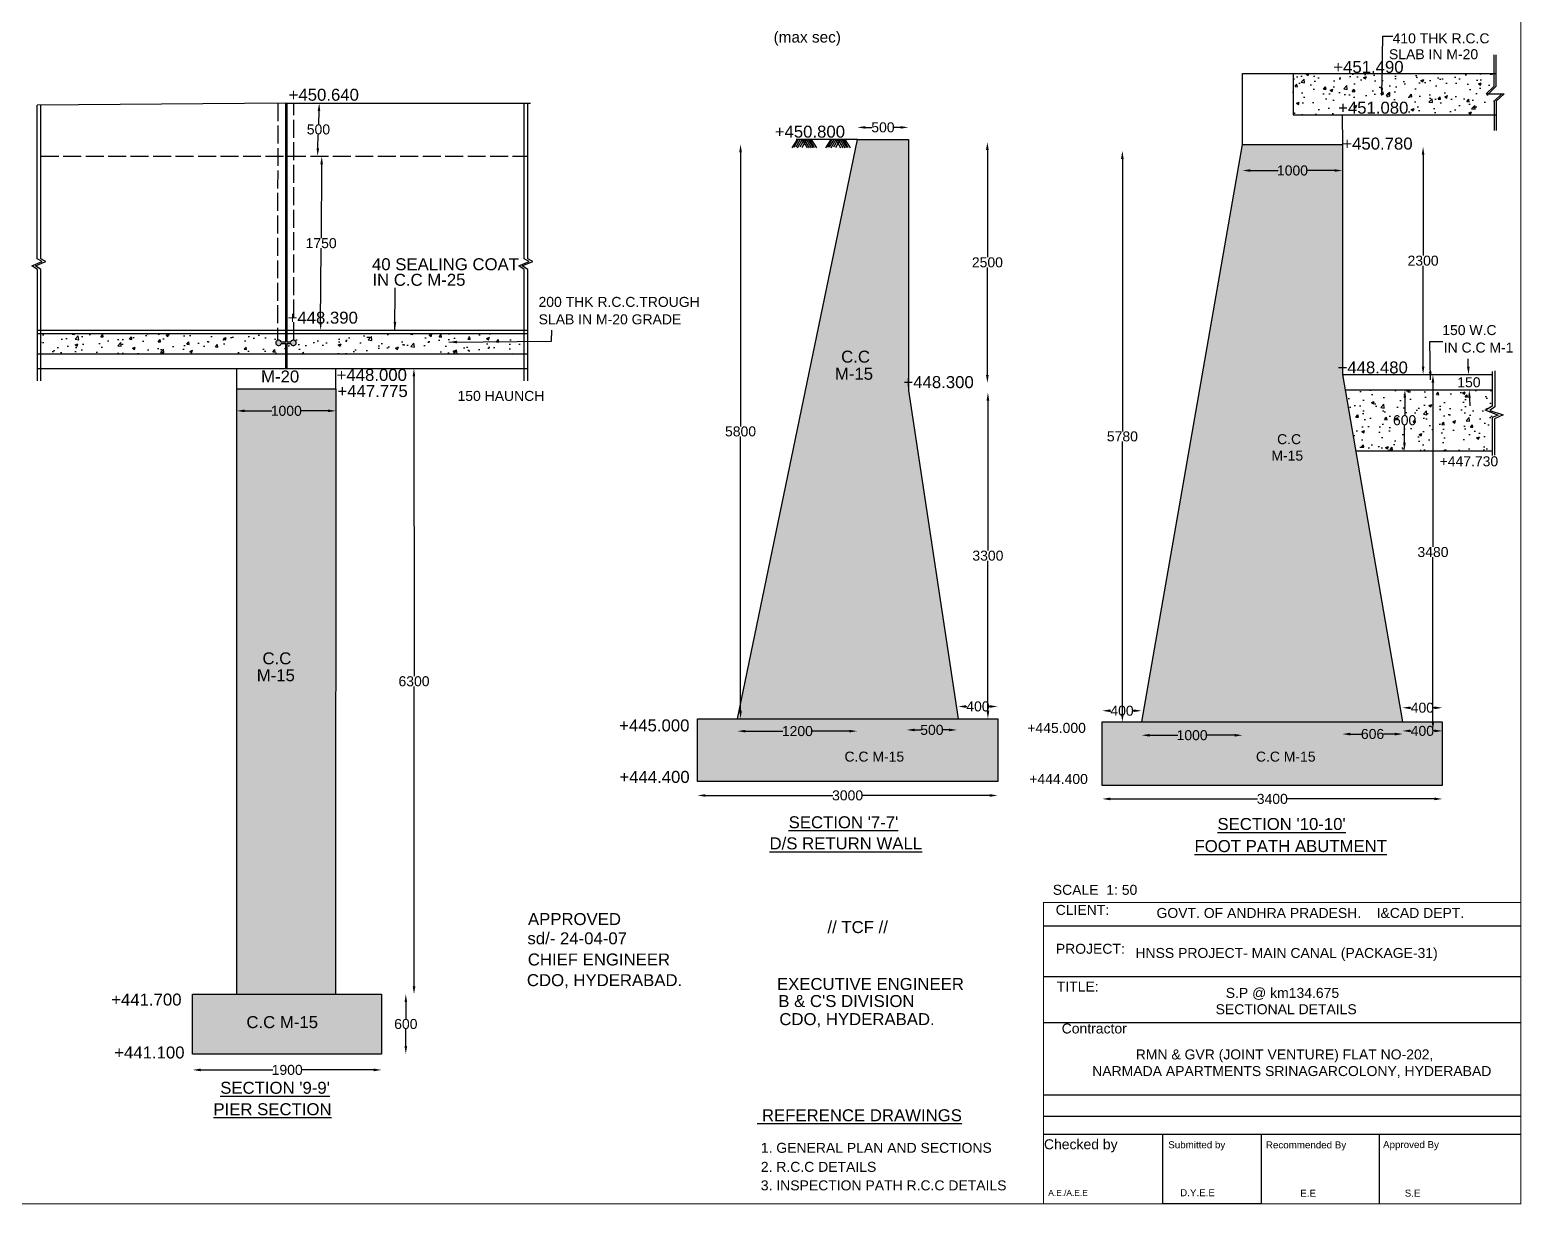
# Model space of a CAD drawing. Header units: millimetres. Extents: x 1661 to 33113, y 614 to 21932.
# Drawn here: x 18179 to 33113, y 614 to 12374 of the extents above; entities that cross this region are included whole.
import ezdxf

# ---------------------------------------------------------------- set-up
doc = ezdxf.new("R2010")
doc.units = ezdxf.units.MM
doc.header["$MEASUREMENT"] = 0
doc.linetypes.add('ACAD_ISO02W100', pattern=[15, 12, -3])
for name, color, linetype in [('DIM', 7, 'Continuous'), ('DWG', 7, 'Continuous'), ('TEXT', 7, 'Continuous')]:
    doc.layers.add(name, color=color, linetype=linetype)
doc.styles.get("Standard").update_dxf_attribs({"font": 'arial.ttf'})
doc.dimstyles.get("Standard").update_dxf_attribs({"dimtxt": 100, "dimasz": 80, "dimexe": 0.18, "dimexo": 0.0625, "dimgap": 0.09, "dimtad": 0, "dimtih": 1, "dimtoh": 1, "dimdec": 0, "dimzin": 0, "dimdsep": 46, "dimtxsty": 'Standard', "dimcen": 0.09, "dimse1": 1, "dimse2": 1, "dimadec": 0, "dimazin": 0, "dimtfac": 1, "dimtdec": 0, "dimtofl": 0, "dimtmove": 0, "dimatfit": 3, "dimfxl": 1, "dimtolj": 1, "dimtzin": 0, "dimarcsym": 0})
pattern_1 = [(50, (0, 0), (286.904, -25.1009), [30, -330]), (355, (0, 0), (-55.5005, 300.8769), [24, -264]), (100.4514, (23.9, -2.1), (231.4035, 275.776), [25.496, -280.4568]), (46.1842, (0, 80), (426.8965, -66.2077), [45, -495]), (96.6356, (35.57, 74.5), (373.865, 389.6474), [38.244, -420.6855]), (351.1842, (0, 80), (373.865, 389.6474), [36, -396]), (21, (40, 60), (238.7628, -161.0476), [30, -330]), (326, (40, 60), (97.3261, 290.06), [24, -264]), (71.4514, (59.9, 46.58), (336.089, 129.0125), [25.496, -280.4568]), (37.5, (0, 0), (4.86394, 133.15754), [0, -260.8, 0, -268, 0, -265]), (7.5, (0, 0), (105.2278, 157.7647), [0, -152.8, 0, -254.8, 0, -101]), (327.5, (-89.2, 0), (213.52897, -9.02195), [0, -100, 0, -312, 0, -414]), (317.5, (-129.2, 0), (233.2745, 40.042), [0, -130, 0, -207.2, 0, -294])]

# ---------------------------------------------------------------- blocks, each defined once
blk = doc.blocks.new('*D20')
at = {"layer": 'Defpoints', "color": 0, "transparency": 16777216}
for p in [(19809, 2118), (21702, 2118), (21702, 1958)]:
    blk.add_point(p, dxfattribs=at)
at = {"layer": 'DIM', "color": 0, "lineweight": -2, "transparency": 16777216}
for p, q in [((19889, 1958), (20611, 1958)), ((21622, 1958), (20900, 1958))]:
    blk.add_line(p, q, dxfattribs=at)
at = {"layer": 'DIM', "color": 0, "transparency": 16777216}
for points in [[(19889, 1972), (19889, 1945), (19809, 1958)], [(21622, 1972), (21622, 1945), (21702, 1958)]]:
    blk.add_solid(points, dxfattribs=at)
at = {"layer": 'DIM', "color": 0, "transparency": 16777216, "insert": (20756, 1958), "char_height": 100, "attachment_point": 5}
blk.add_mtext('\\A1;1900', dxfattribs=at)
blk = doc.blocks.new('*D21')
at = {"layer": 'Defpoints', "color": 0, "transparency": 16777216}
for p in [(21702, 2717), (21702, 2118), (21944, 2118)]:
    blk.add_point(p, dxfattribs=at)
at = {"layer": 'DIM', "color": 0, "lineweight": -2, "transparency": 16777216}
for p, q in [((21944, 2637), (21944, 2469)), ((21944, 2198), (21944, 2366))]:
    blk.add_line(p, q, dxfattribs=at)
at = {"layer": 'DIM', "color": 0, "transparency": 16777216}
for points in [[(21931, 2637), (21957, 2637), (21944, 2717)], [(21931, 2198), (21957, 2198), (21944, 2118)]]:
    blk.add_solid(points, dxfattribs=at)
at = {"layer": 'DIM', "color": 0, "transparency": 16777216, "insert": (21944, 2418), "char_height": 100, "attachment_point": 5}
blk.add_mtext('\\A1;600', dxfattribs=at)
blk = doc.blocks.new('*D22')
at = {"layer": 'Defpoints', "color": 0, "transparency": 16777216}
for p in [(21701, 8983), (22025, 8983), (21702, 2717)]:
    blk.add_point(p, dxfattribs=at)
at = {"layer": 'DIM', "color": 0, "lineweight": -2, "transparency": 16777216}
for p, q in [((22025, 8903), (22026, 5901)), ((22026, 2797), (22026, 5799))]:
    blk.add_line(p, q, dxfattribs=at)
at = {"layer": 'DIM', "color": 0, "transparency": 16777216}
for points in [[(22038, 8903), (22012, 8903), (22025, 8983)], [(22040, 2797), (22013, 2797), (22026, 2717)]]:
    blk.add_solid(points, dxfattribs=at)
at = {"layer": 'DIM', "color": 0, "transparency": 16777216, "insert": (22026, 5850), "char_height": 100, "attachment_point": 5}
blk.add_mtext('\\A1;6300', dxfattribs=at)
blk = doc.blocks.new('*D23')
at = {"layer": 'Defpoints', "color": 0, "transparency": 16777216}
for p in [(20250, 8778), (21244, 8778), (21244, 8558)]:
    blk.add_point(p, dxfattribs=at)
at = {"layer": 'DIM', "color": 0, "lineweight": -2, "transparency": 16777216}
for p, q in [((20330, 8558), (20603, 8558)), ((21164, 8558), (20892, 8558))]:
    blk.add_line(p, q, dxfattribs=at)
at = {"layer": 'DIM', "color": 0, "transparency": 16777216}
for points in [[(20330, 8572), (20330, 8545), (20250, 8558)], [(21164, 8572), (21164, 8545), (21244, 8558)]]:
    blk.add_solid(points, dxfattribs=at)
at = {"layer": 'DIM', "color": 0, "transparency": 16777216, "insert": (20747, 8558), "char_height": 100, "attachment_point": 5}
blk.add_mtext('\\A1;1000', dxfattribs=at)
blk = doc.blocks.new('*D24')
at = {"layer": 'Defpoints', "color": 0, "transparency": 16777216}
for p in [(21046, 11108), (21102, 11108), (21035, 9368)]:
    blk.add_point(p, dxfattribs=at)
at = {"layer": 'DIM', "color": 0, "lineweight": -2, "transparency": 16777216}
for p, q in [((21101, 11028), (21096, 10289)), ((21091, 9447), (21096, 10186))]:
    blk.add_line(p, q, dxfattribs=at)
at = {"layer": 'DIM', "color": 0, "transparency": 16777216}
for points in [[(21088, 11028), (21114, 11027), (21102, 11108)], [(21078, 9447), (21104, 9447), (21091, 9367)]]:
    blk.add_solid(points, dxfattribs=at)
at = {"layer": 'DIM', "color": 0, "transparency": 16777216, "insert": (21096, 10237), "char_height": 100, "attachment_point": 5}
blk.add_mtext('\\A1;1750', dxfattribs=at)
blk = doc.blocks.new('*D25')
at = {"layer": 'Defpoints', "color": 0, "transparency": 16777216}
for p in [(21077, 11642), (21117, 11641), (21102, 11108)]:
    blk.add_point(p, dxfattribs=at)
at = {"layer": 'DIM', "color": 0, "lineweight": -2, "transparency": 16777216}
for p, q in [((21074, 11562), (21070, 11427)), ((21063, 11189), (21067, 11324))]:
    blk.add_line(p, q, dxfattribs=at)
at = {"layer": 'DIM', "color": 0, "transparency": 16777216}
for points in [[(21061, 11563), (21087, 11562), (21077, 11642)], [(21050, 11189), (21076, 11188), (21061, 11109)]]:
    blk.add_solid(points, dxfattribs=at)
at = {"layer": 'DIM', "color": 0, "transparency": 16777216, "insert": (21069, 11376), "char_height": 100, "attachment_point": 5}
blk.add_mtext('\\A1;500', dxfattribs=at)
blk = doc.blocks.new('*D26')
at = {"layer": 'Defpoints', "color": 0, "transparency": 16777216}
for p in [(25159, 11228), (25296, 11228), (25159, 5475)]:
    blk.add_point(p, dxfattribs=at)
at = {"layer": 'DIM', "color": 0, "lineweight": -2, "transparency": 16777216}
for p, q in [((25296, 11148), (25296, 8403)), ((25296, 5555), (25296, 8300))]:
    blk.add_line(p, q, dxfattribs=at)
at = {"layer": 'DIM', "color": 0, "transparency": 16777216}
for points in [[(25283, 11148), (25309, 11148), (25296, 11228)], [(25283, 5555), (25309, 5555), (25296, 5475)]]:
    blk.add_solid(points, dxfattribs=at)
at = {"layer": 'DIM', "color": 0, "transparency": 16777216, "insert": (25296, 8352), "char_height": 100, "attachment_point": 5}
blk.add_mtext('\\A1;5800', dxfattribs=at)
blk = doc.blocks.new('*D27')
at = {"layer": 'Defpoints', "color": 0, "transparency": 16777216}
for p in [(24865, 4847), (27871, 4847), (27871, 4707)]:
    blk.add_point(p, dxfattribs=at)
at = {"layer": 'DIM', "color": 0, "lineweight": -2, "transparency": 16777216}
for p, q in [((24945, 4707), (26219, 4707)), ((27791, 4707), (26517, 4707))]:
    blk.add_line(p, q, dxfattribs=at)
at = {"layer": 'DIM', "color": 0, "transparency": 16777216}
for points in [[(24945, 4720), (24945, 4693), (24865, 4707)], [(27791, 4720), (27791, 4693), (27871, 4707)]]:
    blk.add_solid(points, dxfattribs=at)
at = {"layer": 'DIM', "color": 0, "transparency": 16777216, "insert": (26368, 4707), "char_height": 100, "attachment_point": 5}
blk.add_mtext('\\A1;3000', dxfattribs=at)
blk = doc.blocks.new('*D28')
at = {"layer": 'Defpoints', "color": 0, "transparency": 16777216}
for p in [(25264, 5475), (26465, 5475), (26465, 5351)]:
    blk.add_point(p, dxfattribs=at)
at = {"layer": 'DIM', "color": 0, "lineweight": -2, "transparency": 16777216}
for p, q in [((25344, 5351), (25720, 5351)), ((26385, 5351), (26009, 5351))]:
    blk.add_line(p, q, dxfattribs=at)
at = {"layer": 'DIM', "color": 0, "transparency": 16777216}
for points in [[(25344, 5364), (25344, 5338), (25264, 5351)], [(26385, 5364), (26385, 5338), (26465, 5351)]]:
    blk.add_solid(points, dxfattribs=at)
at = {"layer": 'DIM', "color": 0, "transparency": 16777216, "insert": (25865, 5351), "char_height": 100, "attachment_point": 5}
blk.add_mtext('\\A1;1200', dxfattribs=at)
blk = doc.blocks.new('*D29')
at = {"layer": 'Defpoints', "color": 0, "transparency": 16777216}
for p in [(26959, 5383), (27465, 5383), (27465, 5363)]:
    blk.add_point(p, dxfattribs=at)
at = {"layer": 'DIM', "color": 0, "lineweight": -2, "transparency": 16777216}
for p, q in [((27039, 5363), (27102, 5363)), ((27385, 5363), (27322, 5363))]:
    blk.add_line(p, q, dxfattribs=at)
at = {"layer": 'DIM', "color": 0, "transparency": 16777216}
for points in [[(27039, 5376), (27039, 5350), (26959, 5363)], [(27385, 5376), (27385, 5350), (27465, 5363)]]:
    blk.add_solid(points, dxfattribs=at)
at = {"layer": 'DIM', "color": 0, "transparency": 16777216, "insert": (27212, 5363), "char_height": 100, "attachment_point": 5}
blk.add_mtext('\\A1;500', dxfattribs=at)
blk = doc.blocks.new('*D30')
at = {"layer": 'Defpoints', "color": 0, "transparency": 16777216}
for p in [(27871, 5598), (27475, 5475), (27871, 5475)]:
    blk.add_point(p, dxfattribs=at)
at = {"layer": 'DIM', "color": 0, "lineweight": -2, "transparency": 16777216}
for p, q in [((27555, 5598), (27561, 5598)), ((27791, 5598), (27786, 5598))]:
    blk.add_line(p, q, dxfattribs=at)
at = {"layer": 'DIM', "color": 0, "transparency": 16777216}
for points in [[(27555, 5611), (27555, 5584), (27475, 5598)], [(27791, 5611), (27791, 5584), (27871, 5598)]]:
    blk.add_solid(points, dxfattribs=at)
at = {"layer": 'DIM', "color": 0, "transparency": 16777216, "insert": (27673, 5598), "char_height": 100, "attachment_point": 5}
blk.add_mtext('\\A1;400', dxfattribs=at)
blk = doc.blocks.new('*D31')
at = {"layer": 'Defpoints', "color": 0, "transparency": 16777216}
for p in [(27679, 8741), (27773, 8741), (27679, 5475)]:
    blk.add_point(p, dxfattribs=at)
at = {"layer": 'DIM', "color": 0, "lineweight": -2, "transparency": 16777216}
for p, q in [((27773, 8661), (27773, 7159)), ((27773, 5555), (27773, 7057))]:
    blk.add_line(p, q, dxfattribs=at)
at = {"layer": 'DIM', "color": 0, "transparency": 16777216}
for points in [[(27760, 8661), (27787, 8661), (27773, 8741)], [(27760, 5555), (27787, 5555), (27773, 5475)]]:
    blk.add_solid(points, dxfattribs=at)
at = {"layer": 'DIM', "color": 0, "transparency": 16777216, "insert": (27773, 7108), "char_height": 100, "attachment_point": 5}
blk.add_mtext('\\A1;3300', dxfattribs=at)
blk = doc.blocks.new('*D32')
at = {"layer": 'Defpoints', "color": 0, "transparency": 16777216}
for p in [(27768, 11251), (27773, 11251), (27773, 8838)]:
    blk.add_point(p, dxfattribs=at)
at = {"layer": 'DIM', "color": 0, "lineweight": -2, "transparency": 16777216}
for p, q in [((27768, 11171), (27768, 10096)), ((27768, 8918), (27768, 9993))]:
    blk.add_line(p, q, dxfattribs=at)
at = {"layer": 'DIM', "color": 0, "transparency": 16777216}
for points in [[(27754, 11171), (27781, 11171), (27768, 11251)], [(27754, 8918), (27781, 8918), (27768, 8838)]]:
    blk.add_solid(points, dxfattribs=at)
at = {"layer": 'DIM', "color": 0, "transparency": 16777216, "insert": (27768, 10045), "char_height": 100, "attachment_point": 5}
blk.add_mtext('\\A1;2500', dxfattribs=at)
blk = doc.blocks.new('*D33')
at = {"layer": 'Defpoints', "color": 0, "transparency": 16777216}
for p in [(26978, 11397), (26466, 11274), (26978, 11274)]:
    blk.add_point(p, dxfattribs=at)
at = {"layer": 'DIM', "color": 0, "lineweight": -2, "transparency": 16777216}
for p, q in [((26546, 11397), (26612, 11397)), ((26898, 11397), (26832, 11397))]:
    blk.add_line(p, q, dxfattribs=at)
at = {"layer": 'DIM', "color": 0, "transparency": 16777216}
for points in [[(26546, 11410), (26546, 11384), (26466, 11397)], [(26898, 11410), (26898, 11384), (26978, 11397)]]:
    blk.add_solid(points, dxfattribs=at)
at = {"layer": 'DIM', "color": 0, "transparency": 16777216, "insert": (26722, 11397), "char_height": 100, "attachment_point": 5}
blk.add_mtext('\\A1;500', dxfattribs=at)
blk = doc.blocks.new('*D34')
at = {"layer": 'Defpoints', "color": 0, "transparency": 16777216}
for p in [(28918, 4807), (32324, 4807), (32324, 4672)]:
    blk.add_point(p, dxfattribs=at)
at = {"layer": 'DIM', "color": 0, "lineweight": -2, "transparency": 16777216}
for p, q in [((28998, 4672), (30472, 4672)), ((32244, 4672), (30770, 4672))]:
    blk.add_line(p, q, dxfattribs=at)
at = {"layer": 'DIM', "color": 0, "transparency": 16777216}
for points in [[(28998, 4686), (28998, 4659), (28918, 4672)], [(32244, 4686), (32244, 4659), (32324, 4672)]]:
    blk.add_solid(points, dxfattribs=at)
at = {"layer": 'DIM', "color": 0, "transparency": 16777216, "insert": (30621, 4672), "char_height": 100, "attachment_point": 5}
blk.add_mtext('\\A1;3400', dxfattribs=at)
blk = doc.blocks.new('*D35')
at = {"layer": 'Defpoints', "color": 0, "transparency": 16777216}
for p in [(29313, 5443), (30323, 5443), (30323, 5310)]:
    blk.add_point(p, dxfattribs=at)
at = {"layer": 'DIM', "color": 0, "lineweight": -2, "transparency": 16777216}
for p, q in [((29393, 5310), (29674, 5310)), ((30243, 5310), (29963, 5310))]:
    blk.add_line(p, q, dxfattribs=at)
at = {"layer": 'DIM', "color": 0, "transparency": 16777216}
for points in [[(29393, 5323), (29393, 5296), (29313, 5310)], [(30243, 5323), (30243, 5296), (30323, 5310)]]:
    blk.add_solid(points, dxfattribs=at)
at = {"layer": 'DIM', "color": 0, "transparency": 16777216, "insert": (29818, 5310), "char_height": 100, "attachment_point": 5}
blk.add_mtext('\\A1;1000', dxfattribs=at)
blk = doc.blocks.new('*D36')
at = {"layer": 'Defpoints', "color": 0, "transparency": 16777216}
for p in [(31322, 5338), (31928, 5338), (31928, 5322)]:
    blk.add_point(p, dxfattribs=at)
at = {"layer": 'DIM', "color": 0, "lineweight": -2, "transparency": 16777216}
for p, q in [((31402, 5322), (31514, 5322)), ((31848, 5322), (31736, 5322))]:
    blk.add_line(p, q, dxfattribs=at)
at = {"layer": 'DIM', "color": 0, "transparency": 16777216}
for points in [[(31402, 5335), (31402, 5308), (31322, 5322)], [(31848, 5335), (31848, 5308), (31928, 5322)]]:
    blk.add_solid(points, dxfattribs=at)
at = {"layer": 'DIM', "color": 0, "transparency": 16777216, "insert": (31625, 5322), "char_height": 100, "attachment_point": 5}
blk.add_mtext('\\A1;606', dxfattribs=at)
blk = doc.blocks.new('*D37')
at = {"layer": 'Defpoints', "color": 0, "transparency": 16777216}
for p in [(31924, 5443), (32324, 5443), (32324, 5353)]:
    blk.add_point(p, dxfattribs=at)
at = {"layer": 'DIM', "color": 0, "lineweight": -2, "transparency": 16777216}
for p, q in [((32004, 5353), (32011, 5353)), ((32244, 5353), (32236, 5353))]:
    blk.add_line(p, q, dxfattribs=at)
at = {"layer": 'DIM', "color": 0, "transparency": 16777216}
for points in [[(32004, 5367), (32004, 5340), (31924, 5353)], [(32244, 5367), (32244, 5340), (32324, 5353)]]:
    blk.add_solid(points, dxfattribs=at)
at = {"layer": 'DIM', "color": 0, "transparency": 16777216, "insert": (32124, 5353), "char_height": 100, "attachment_point": 5}
blk.add_mtext('\\A1;400', dxfattribs=at)
blk = doc.blocks.new('*D38')
at = {"layer": 'Defpoints', "color": 0, "transparency": 16777216}
for p in [(29313, 5555), (28918, 5443), (29313, 5443)]:
    blk.add_point(p, dxfattribs=at)
at = {"layer": 'DIM', "color": 0, "lineweight": -2, "transparency": 16777216}
for p, q in [((28998, 5555), (29003, 5555)), ((29233, 5555), (29228, 5555))]:
    blk.add_line(p, q, dxfattribs=at)
at = {"layer": 'DIM', "color": 0, "transparency": 16777216}
for points in [[(28998, 5569), (28998, 5542), (28918, 5555)], [(29233, 5569), (29233, 5542), (29313, 5555)]]:
    blk.add_solid(points, dxfattribs=at)
at = {"layer": 'DIM', "color": 0, "transparency": 16777216, "insert": (29116, 5555), "char_height": 100, "attachment_point": 5}
blk.add_mtext('\\A1;400', dxfattribs=at)
blk = doc.blocks.new('*D39')
at = {"layer": 'Defpoints', "color": 0, "transparency": 16777216}
for p in [(32184, 8921), (32184, 5367), (32230, 5367)]:
    blk.add_point(p, dxfattribs=at)
at = {"layer": 'DIM', "color": 0, "lineweight": -2, "transparency": 16777216}
for p, q in [((32230, 8841), (32230, 7195)), ((32230, 5447), (32230, 7093))]:
    blk.add_line(p, q, dxfattribs=at)
at = {"layer": 'DIM', "color": 0, "transparency": 16777216}
for points in [[(32216, 8841), (32243, 8841), (32230, 8921)], [(32216, 5447), (32243, 5447), (32230, 5367)]]:
    blk.add_solid(points, dxfattribs=at)
at = {"layer": 'DIM', "color": 0, "transparency": 16777216, "insert": (32230, 7144), "char_height": 100, "attachment_point": 5}
blk.add_mtext('\\A1;3480', dxfattribs=at)
blk = doc.blocks.new('*D40')
at = {"layer": 'Defpoints', "color": 0, "transparency": 16777216}
for p in [(32324, 5585), (31924, 5443), (32324, 5443)]:
    blk.add_point(p, dxfattribs=at)
at = {"layer": 'DIM', "color": 0, "lineweight": -2, "transparency": 16777216}
for p, q in [((32004, 5585), (32011, 5585)), ((32244, 5585), (32236, 5585))]:
    blk.add_line(p, q, dxfattribs=at)
at = {"layer": 'DIM', "color": 0, "transparency": 16777216}
for points in [[(32004, 5598), (32004, 5571), (31924, 5585)], [(32244, 5598), (32244, 5571), (32324, 5585)]]:
    blk.add_solid(points, dxfattribs=at)
at = {"layer": 'DIM', "color": 0, "transparency": 16777216, "insert": (32124, 5585), "char_height": 100, "attachment_point": 5}
blk.add_mtext('\\A1;400', dxfattribs=at)
blk = doc.blocks.new('*D41')
at = {"layer": 'Defpoints', "color": 0, "transparency": 16777216}
for p in [(31938, 8769), (31933, 8159), (31944, 8159)]:
    blk.add_point(p, dxfattribs=at)
at = {"layer": 'DIM', "color": 0, "lineweight": -2, "transparency": 16777216}
for p, q in [((31948, 8689), (31947, 8515)), ((31944, 8239), (31946, 8413))]:
    blk.add_line(p, q, dxfattribs=at)
at = {"layer": 'DIM', "color": 0, "transparency": 16777216}
for points in [[(31935, 8689), (31962, 8689), (31949, 8769)], [(31931, 8239), (31958, 8239), (31944, 8159)]]:
    blk.add_solid(points, dxfattribs=at)
at = {"layer": 'DIM', "color": 0, "transparency": 16777216, "insert": (31946, 8464), "char_height": 100, "attachment_point": 5}
blk.add_mtext('\\A1;600', dxfattribs=at)
blk = doc.blocks.new('*D42')
at = {"layer": 'Defpoints', "color": 0, "transparency": 16777216}
for p in [(32613, 8921), (32593, 8768), (32618, 8769)]:
    blk.add_point(p, dxfattribs=at)
at = {"layer": 'DIM', "color": 0, "lineweight": -2, "transparency": 16777216}
for p, q in [((32584, 9000), (32581, 9080)), ((32596, 8688), (32599, 8608))]:
    blk.add_line(p, q, dxfattribs=at)
at = {"layer": 'DIM', "color": 0, "transparency": 16777216}
for points in [[(32597, 9000), (32571, 8999), (32587, 8920)], [(32609, 8689), (32582, 8688), (32593, 8768)]]:
    blk.add_solid(points, dxfattribs=at)
at = {"layer": 'DIM', "color": 0, "transparency": 16777216, "insert": (32590, 8844), "char_height": 100, "attachment_point": 5}
blk.add_mtext('\\A1;150', dxfattribs=at)
blk = doc.blocks.new('*D43')
at = {"layer": 'Defpoints', "color": 0, "transparency": 16777216}
for p in [(32162, 11204), (32131, 8921), (32162, 8921)]:
    blk.add_point(p, dxfattribs=at)
at = {"layer": 'DIM', "color": 0, "lineweight": -2, "transparency": 16777216}
for p, q in [((32131, 11124), (32131, 10114)), ((32131, 9001), (32131, 10011))]:
    blk.add_line(p, q, dxfattribs=at)
at = {"layer": 'DIM', "color": 0, "transparency": 16777216}
for points in [[(32118, 11124), (32144, 11124), (32131, 11204)], [(32118, 9001), (32144, 9001), (32131, 8921)]]:
    blk.add_solid(points, dxfattribs=at)
at = {"layer": 'DIM', "color": 0, "transparency": 16777216, "insert": (32131, 10062), "char_height": 100, "attachment_point": 5}
blk.add_mtext('\\A1;2300', dxfattribs=at)
blk = doc.blocks.new('*D44')
at = {"layer": 'Defpoints', "color": 0, "transparency": 16777216}
for p in [(29120, 11162), (29170, 11162), (29170, 5443)]:
    blk.add_point(p, dxfattribs=at)
at = {"layer": 'DIM', "color": 0, "lineweight": -2, "transparency": 16777216}
for p, q in [((29120, 11082), (29120, 8353)), ((29120, 5523), (29120, 8251))]:
    blk.add_line(p, q, dxfattribs=at)
at = {"layer": 'DIM', "color": 0, "transparency": 16777216}
for points in [[(29106, 11082), (29133, 11082), (29120, 11162)], [(29106, 5523), (29133, 5523), (29120, 5443)]]:
    blk.add_solid(points, dxfattribs=at)
at = {"layer": 'DIM', "color": 0, "transparency": 16777216, "insert": (29120, 8302), "char_height": 100, "attachment_point": 5}
blk.add_mtext('\\A1;5780', dxfattribs=at)
blk = doc.blocks.new('*D45')
at = {"layer": 'Defpoints', "color": 0, "transparency": 16777216}
for p in [(30321, 11224), (31325, 11224), (31325, 10965)]:
    blk.add_point(p, dxfattribs=at)
at = {"layer": 'DIM', "color": 0, "lineweight": -2, "transparency": 16777216}
for p, q in [((30401, 10965), (30679, 10965)), ((31245, 10965), (30968, 10965))]:
    blk.add_line(p, q, dxfattribs=at)
at = {"layer": 'DIM', "color": 0, "transparency": 16777216}
for points in [[(30401, 10978), (30401, 10952), (30321, 10965)], [(31245, 10978), (31245, 10952), (31325, 10965)]]:
    blk.add_solid(points, dxfattribs=at)
at = {"layer": 'DIM', "color": 0, "transparency": 16777216, "insert": (30823, 10965), "char_height": 100, "attachment_point": 5}
blk.add_mtext('\\A1;1000', dxfattribs=at)

msp = doc.modelspace()

# ---------------------------------------------------------------- hatches: boundary and pattern name
at = {"layer": 'DWG'}
h = msp.add_hatch(dxfattribs=at)
h.set_pattern_fill('AR-CONC', color=256, scale=40)
h.set_pattern_definition(pattern_1)
h.paths.add_polyline_path([(32842.6, 11524.2), (32842.6, 11660.9), (32921.3, 11731.8), (32784.8, 11731.8), (32763.8, 11731.8), (32839.9, 11805.2), (32839.9, 11937), (30829.7, 11937), (30829.7, 11524.2), (31322.3, 11524.2)])
h.paths.add_polyline_path([(31249.5, 11501.6), (32014.7, 11501.6), (32014.7, 11685.4), (31249.5, 11685.4)], flags=9)
h = msp.add_hatch(color=256, dxfattribs=at)
h.dxf.hatch_style = 1
h.paths.add_polyline_path([(20752.6, 11641.2), (20740.9, 11641.2), (20740.9, 9249.5), (20695.6, 9249.5, 6.4843503), (20696.1, 9232.7), (20740.9, 9232.7), (20740.9, 8982.7), (20752.6, 8982.7), (20752.6, 9232.7), (20791.6, 9232.7, 6.4843503), (20792.1, 9249.5), (20752.6, 9249.5)])
h = msp.add_hatch(dxfattribs=at)
h.set_pattern_fill('AR-CONC', color=256, scale=40)
h.set_pattern_definition(pattern_1)
h.paths.add_polyline_path([(26978, 8760.6), (26978, 11274.3), (26465.9, 11274.3), (25264.2, 5474.9), (27475.3, 5474.9)])
h.paths.add_polyline_path([(27871.3, 5474.9), (24865.2, 5474.9), (24865.2, 4846.8), (27871.3, 4846.8)])
h.paths.add_polyline_path([(26897, 8753.5), (27662.2, 8753.5), (27662.2, 8937.4), (26897, 8937.4)], flags=9)
h.paths.add_polyline_path([(26210.3, 8837), (26653.6, 8837), (26653.6, 9020.8), (26210.3, 9020.8)], flags=24)
h.paths.add_polyline_path([(26272.6, 9008.1), (26623.4, 9008.1), (26623.4, 9194.2), (26272.6, 9194.2)], flags=24)
h = msp.add_hatch(dxfattribs=at)
h.set_pattern_fill('AR-CONC', color=256, scale=40)
h.set_pattern_definition(pattern_1)
h.paths.add_polyline_path([(29313.3, 5442.7), (31924, 5442.7), (31325.3, 8920.8), (31325.3, 11224.4), (30321.2, 11224.4)])
h.paths.add_polyline_path([(28918.4, 5442.7), (28918.4, 4807.1), (32323.7, 4807.1), (32323.7, 5442.7)])
h.paths.add_polyline_path([(30586.4, 8033.2), (30955.8, 8033.2), (30955.8, 8186.4), (30586.4, 8186.4)], flags=24)
h.paths.add_polyline_path([(30643.4, 8197.3), (30935.7, 8197.3), (30935.7, 8352.4), (30643.4, 8352.4)], flags=24)
h.paths.add_polyline_path([(31291.6, 11142.1), (32056.7, 11142.1), (32056.7, 11325.9), (31291.6, 11325.9)], flags=9)
h.paths.add_polyline_path([(31244.2, 8900.2), (32009.3, 8900.2), (32009.3, 9084), (31244.2, 9084)], flags=9)
h.paths.add_polyline_path([(30431.2, 5018.3), (31080.6, 5018.3), (31080.6, 5173.5), (30431.2, 5173.5)], flags=24)
h = msp.add_hatch(dxfattribs=at)
h.set_pattern_fill('AR-CONC', color=256, scale=40)
h.set_pattern_definition(pattern_1)
h.paths.add_polyline_path([(20658.5, 9266), (20658.5, 9332), (18290.3, 9332), (18290.3, 9130.9), (20740.9, 9130.9), (20740.9, 9232.7), (20696.1, 9232.7, -1.5926085)])
h = msp.add_hatch(dxfattribs=at)
h.set_pattern_fill('AR-CONC', color=256, scale=40, style=0)
h.set_pattern_definition([(50, (0, 0), (286.904, -25.1009), [30, -330]), (355, (0, 0), (-55.5005, 300.877), [24, -264]), (100.4514, (23.9, -2.1), (231.4038, 275.7758), [25.496, -280.457]), (46.1842, (0, 80), (426.8964, -66.2076), [45, -495]), (96.6356, (35.57, 74.5), (373.865, 389.647), [38.244, -420.685]), (351.1842, (0, 80), (373.865, 389.6474), [36, -396]), (21, (40, 60), (238.7628, -161.0476), [30, -330]), (326, (40, 60), (97.326, 290.06), [24, -264]), (71.4514, (59.9, 46.58), (336.089, 129.0122), [25.496, -280.457]), (37.5, (0, 0), (4.86394, 133.15754), [0, -260.8, 0, -268, 0, -265]), (7.5, (0, 0), (105.2278, 157.7647), [0, -152.8, 0, -254.8, 0, -101]), (327.5, (-89.2, 0), (213.52897, -9.02195), [0, -100, 0, -312, 0, -414]), (317.5, (-129.2, 0), (233.2745, 40.042), [0, -130, 0, -207.2, 0, -294])])
h.paths.add_polyline_path([(23130.2, 9332), (20823.3, 9332), (20823.3, 9267.8, -1.8088082), (20791.6, 9232.7), (20752.6, 9232.7), (20752.6, 9130.9), (23130.2, 9130.9)])
h = msp.add_hatch(dxfattribs=at)
h.set_pattern_fill('AR-CONC', color=256, scale=40)
h.set_pattern_definition(pattern_1)
h.paths.add_polyline_path([(20250.3, 2717.4), (21238.5, 2717.4), (21244, 8777.7), (20250.3, 8777.7)])
h.paths.add_polyline_path([(19809.4, 2717.4), (19809.4, 2117.8), (21702, 2117.8), (21702, 2717.4)])
h.paths.add_polyline_path([(21229, 8664.2), (21993.9, 8664.2), (21993.9, 8847.3), (21229, 8847.3)], flags=9)
h.paths.add_polyline_path([(20420.5, 5818.3), (20863.7, 5818.3), (20863.7, 6002.1), (20420.5, 6002.1)], flags=24)
h.paths.add_polyline_path([(20477.4, 5987), (20828.1, 5987), (20828.1, 6173.1), (20477.4, 6173.1)], flags=24)
h.paths.add_polyline_path([(20316.6, 2344.1), (21095.8, 2344.1), (21095.8, 2530.2), (20316.6, 2530.2)], flags=24)
h = msp.add_hatch(dxfattribs=at)
h.set_pattern_fill('AR-CONC', color=256, scale=40)
h.set_pattern_definition(pattern_1)
h.paths.add_polyline_path([(32883.9, 8514.1), (32758.9, 8566.7), (32821.4, 8605.7), (32821.4, 8769), (31351.5, 8769), (31456.4, 8159.4), (32823.3, 8159.4), (32823.3, 8492.6)])

# ---------------------------------------------------------------- linework, layer by layer
at = {"const_width": 10}
msp.add_lwpolyline([(33108.3, 619), (1666.1, 619), (1666.1, 21927), (33108.3, 21927)], close=True, dxfattribs=at)
at = {"layer": 'DWG'}
for points in [[(32839.9, 12125.2), (32839.9, 11805.2), (32763.8, 11731.8), (32921.3, 11731.8), (32842.6, 11660.9), (32842.6, 11367.1)], [(32860.9, 12125.2), (32860.9, 11805.2), (32784.8, 11731.8), (32942.4, 11731.8), (32863.6, 11660.9), (32863.6, 11367.1)], [(30321.2, 11224.4), (30321.2, 11937), (30829.7, 11937), (30829.7, 11524.2), (31322.3, 11524.2), (31325.3, 11224.4)], [(30829.7, 11937), (32860.9, 11937)], [(18254.5, 8860.2), (18254.5, 9521.7), (18254.5, 9973.9), (18199, 10009.7), (18302.8, 10052.6), (18252.7, 10081.2), (18252.7, 11620.5)], [(18290.3, 8860.2), (18290.3, 9521.7), (18290.3, 9973.9), (18234.8, 10009.7), (18338.6, 10052.6), (18288.5, 10081.2), (18288.5, 11620.5)], [(20740.9, 11641.2), (18252.7, 11620.5)], [(20740.9, 9249.5), (20740.9, 11641.2), (20752.6, 11641.2), (20752.6, 9249.5)], [(20752.6, 11641.2), (23190.9, 11641.2)], [(23130.2, 8860.2), (23130.2, 9521.7), (23130.2, 9973.9), (23074.7, 10009.7), (23178.5, 10052.6), (23128.4, 10081.2), (23128.4, 11641.2)], [(23166, 8860.2), (23166, 9521.7), (23166, 9973.9), (23110.5, 10009.7), (23214.3, 10052.6), (23164.2, 10081.2), (23164.2, 11641.2)], [(31322.3, 11524.2), (32863.6, 11524.2)], [(25264.2, 5474.9), (26465.9, 11274.3), (26978, 11274.3), (26978, 8760.6), (27475.3, 5474.9)], [(25864.2, 11274.3), (25810.7, 11191.9)], [(25874.1, 11274.3), (25829.3, 11197)], [(25894, 11274.3), (25848, 11197.7)], [(26465.9, 11274.3), (25851.6, 11274.3)], [(25912, 11274.3), (25864.4, 11190.2)], [(25932.8, 11274.3), (25889.3, 11197.4)], [(25954.9, 11274.3), (25908.6, 11194.9)], [(25912, 11274.3), (25961.5, 11193)], [(25932.8, 11274.3), (25983.8, 11191.8)], [(25954.9, 11274.3), (26001.9, 11192.4)], [(25972.3, 11274.3), (26020.5, 11194.2)], [(25990.7, 11274.3), (26034.5, 11197)], [(26004.7, 11274.3), (26058.2, 11192.4)], [(26201.3, 11274.3), (26147.8, 11191.9)], [(26211.2, 11274.3), (26166.4, 11197)], [(26231.1, 11274.3), (26185.1, 11197.7)], [(26249.1, 11274.3), (26201.5, 11190.2)], [(26270, 11274.3), (26226.4, 11197.4)], [(26292, 11274.3), (26245.7, 11194.9)], [(26249.1, 11274.3), (26298.6, 11193)], [(26270, 11274.3), (26320.9, 11191.8)], [(26292, 11274.3), (26339, 11192.4)], [(26309.4, 11274.3), (26357.6, 11194.2)], [(26327.8, 11274.3), (26371.6, 11197)], [(26341.8, 11274.3), (26395.3, 11192.4)], [(29313.3, 5442.7), (30321.2, 11224.4), (31325.3, 11224.4), (31325.3, 8920.8), (31924, 5442.7)], [(18254.5, 9367.6), (20740.9, 9367.6)], [(18254.5, 9332), (20740.9, 9332)], [(20752.6, 9367.6), (23166, 9367.6)], [(20752.6, 9332), (23166, 9332)], [(18254.5, 9130.9), (20740.9, 9130.9)], [(20695.6, 9249.5), (20740.9, 9249.5)], [(20696.1, 9232.7), (20740.9, 9232.7)], [(20740.9, 8982.7), (20740.9, 9232.7)], [(20752.6, 9249.5), (20792.1, 9249.5)], [(20752.6, 9232.7), (20752.6, 8982.7)], [(20752.6, 9232.7), (20791.6, 9232.7)], [(20752.6, 9130.9), (23166, 9130.9)], [(18254.5, 8982.7), (23166, 8982.7)], [(20250.3, 8777.7), (20250.3, 8982.7)], [(21244, 8777.7), (21244, 8982.7)], [(32850.7, 8960.8), (32850.7, 8597.9), (32797.9, 8562.8), (32932.7, 8518), (32844.8, 8478.9), (32844.8, 8116.1)], [(31325.3, 8920.8), (32821.4, 8920.8)], [(32821.4, 8953), (32821.4, 8605.7), (32758.9, 8566.7), (32883.9, 8514.1), (32823.3, 8492.6), (32823.3, 8110.2)], [(20250.3, 2717.4), (20250.3, 8777.7), (21244, 8777.7), (21238.5, 2717.4)], [(31351.5, 8769), (32821.4, 8769)], [(31456.4, 8159.4), (32823.3, 8159.4)]]:
    msp.add_lwpolyline(points, dxfattribs=at)
at = {"layer": 'DWG', "linetype": 'ACAD_ISO02W100', "ltscale": 15}
for points in [[(20661.8, 11640.6), (20658.5, 9266)], [(20823.3, 9267.8), (20823.8, 11641.2)], [(18288.5, 11107.9), (23164.2, 11107.9)]]:
    msp.add_lwpolyline(points, dxfattribs=at)
at = {"layer": 'DWG'}
for points in [[(24865.2, 5474.9), (27871.3, 5474.9), (27871.3, 4846.8), (24865.2, 4846.8)], [(28918.4, 5442.7), (32323.7, 5442.7), (32323.7, 4807.1), (28918.4, 4807.1)], [(19809.4, 2717.4), (21702, 2717.4), (21702, 2117.8), (19809.4, 2117.8)]]:
    msp.add_lwpolyline(points, close=True, dxfattribs=at)
for centre, start, end in [((20669.2, 9240.3), 19.31951, 344.25174), ((20818.5, 9240.3), 195.74826, 160.68049)]:
    msp.add_arc(centre, 27.9, start, end, dxfattribs=at)
at = {"layer": 'TEXT'}
for p, q in [((28331.7, 3401.3), (33107.7, 3401.3)), ((28331.6, 2893.1), (33107.6, 2893.1)), ((28328.4, 2434.1), (33106.3, 2434.1)), ((28329.5, 1708.4), (33103, 1708.4)), ((28330, 1496.2), (33108.6, 1496.2)), ((28329.9, 1313.6), (33105.9, 1313.6)), ((29522.3, 1311.7), (29522.3, 620.7)), ((30510.4, 1312.7), (30510.4, 619.5)), ((31690.9, 1312.9), (31690.9, 619)), ((29522.3, 620.7), (30492.5, 620.7)), ((30492.5, 620.7), (30506.9, 620.7))]:
    msp.add_line(p, q, dxfattribs=at)
at = {"layer": 'TEXT', "const_width": 10}
msp.add_lwpolyline([(28329.6, 3634.3), (33108.3, 3634.3), (33108.3, 619), (28329.6, 619)], close=True, dxfattribs=at)

# ---------------------------------------------------------------- texts
at = {"layer": 'TEXT'}
for s, height, p in [('(max sec)', 110, (25626.8, 12246.9)), ('410 THK R.C.C', 100, (31825.9, 12238.7)), ('SLAB IN M-20', 100, (31789.6, 12079.8)), ('+451.490', 120, (31232.1, 11942.4)), ('+450.640', 120, (20770.4, 11664.1)), ('+451.080', 120, (31280.2, 11534.3)), ('+450.800', 120, (25638.4, 11294.4)), ('+450.780', 120, (31322.2, 11174.8)), ('40 SEALING COAT', 120, (21605.4, 9966.5)), ('IN C.C M-25', 120, (21609.8, 9810.7)), ('200 THK R.C.C.TROUGH', 100, (23272.7, 9599.5)), ('+448.390', 120, (20760.1, 9431.6)), ('SLAB IN M-20 GRADE', 100, (23274.1, 9424.8)), ('150 W.C', 100, (32323.1, 9317.2)), ('C.C', 120, (26303.7, 9041.2)), ('IN C.C M-1', 100, (32337.6, 9142.3)), ('M-20', 120, (20494.5, 8842.7)), ('+448.000', 120, (21251.1, 8858.2)), ('M-15', 120, (26241, 8869.6)), ('+448.480', 120, (31274.8, 8932.9)), ('+447.775', 120, (21259.5, 8696.8)), ('+448.300', 120, (26927.6, 8786.3)), ('150 HAUNCH', 100, (22461.6, 8658.1)), ('C.C', 100, (30669.2, 8224.9)), ('M-15', 100, (30611.9, 8060.4)), ('+447.730', 100, (32296.6, 8003.3)), ('C.C', 120, (20508.4, 6020)), ('M-15', 120, (20451.1, 5851)), ('+445.000', 120, (24080.5, 5348.4)), ('+445.000', 100, (28167.8, 5333.5)), ('C.C M-15', 100, (26336.8, 5045.9)), ('C.C M-15', 100, (30457.1, 5045.9)), ('+444.400', 120, (24082.6, 4832.8)), ('+444.400', 100, (28187.5, 4822)), ("%%USECTION '7-7'", 120, (25777.8, 4378.4)), ("%%USECTION '10-10'", 120, (30071.8, 4361.1)), ('%%UD/S RETURN WALL', 120, (25586.5, 4167.2)), ('%%UFOOT PATH ABUTMENT', 120, (29841.9, 4140.1)), ('SCALE  1: 50', 100, (28422.9, 3711.8)), ('CLIENT:', 100, (28452.1, 3510.8)), ('APPROVED', 120, (23167.2, 3409.2)), ('// TCF //', 120, (26166.1, 3328.7)), ('GOVT. OF ANDHRA PRADESH.    I&CAD DEPT.', 100, (29461.8, 3480.3)), ('sd/- 24-04-07', 120, (23161.8, 3216.3)), ('PROJECT:', 100, (28453.5, 3121.5)), ('HNSS PROJECT- MAIN CANAL (PACKAGE-31)', 100, (29250.4, 3079.7)), ('CHIEF ENGINEER', 120, (23165.6, 3004.2)), ('CDO, HYDERABAD.', 120, (23156.4, 2797.3)), ('EXECUTIVE ENGINEER', 120, (25660.6, 2759)), ('TITLE:', 100, (28463, 2743.2)), ('+441.700', 120, (18994, 2602.9)), ("B & C'S DIVISION", 120, (25674.2, 2588.3)), ('S.P @ km134.675', 100, (30155, 2679.9)), ('SECTIONAL DETAILS', 100, (30053.8, 2516.2)), ('C.C M-15', 120, (20347.6, 2377.1)), ('CDO, HYDERABAD.', 120, (25684.7, 2406.9)), ('Contractor', 100, (28512.1, 2323.4)), ('+441.100', 120, (19024.1, 2073.1)), ('RMN & GVR (JOINT VENTURE) FLAT NO-202,', 100, (29253.9, 2063.5)), ('NARMADA APARTMENTS SRINAGARCOLONY, HYDERABAD', 100, (28817.7, 1896.9)), ("%%USECTION '9-9'", 120, (20085.5, 1719.6)), ('%%UPIER SECTION', 120, (20017.5, 1504.8)), ('%%U REFERENCE DRAWINGS', 120, (25463.8, 1444.2)), ('1. GENERAL PLAN AND SECTIONS', 100, (25498.9, 1128.2)), ('Checked by', 100, (28334.4, 1163.8)), ('Submitted by', 70, (29579.3, 1174.2)), ('Recommended By', 70, (30557, 1172.6)), ('Approved By', 70, (31730.1, 1175.5)), ('2. R.C.C DETAILS', 100, (25498.9, 937.7)), ('3. INSPECTION PATH R.C.C DETAILS', 100, (25498.9, 752.2)), ('A.E./A.E.E', 60, (28377.4, 697.4)), ('D.Y.E.E', 70, (29698.3, 693.5)), ('E.E', 70, (30901.1, 688.6)), ('S.E', 70, (31947.4, 689.2))]:
    msp.add_text(s, height=height, dxfattribs=at).set_placement(p)

# ---------------------------------------------------------------- dimensions: what is measured, and where the dimension line sits
at = {"layer": 'DIM'}
for p1, p2, distance, text, picture, middle in [((21101.6, 11107.5), (21117.4, 11641.2), 40.9, '500', '*D25', (21068.6, 11375.6)), ((26465.9, 11274.3), (26978, 11274.3), 122.8, '500', '*D33', (26721.9, 11397)), ((25158.6, 5474.9), (25158.6, 11228.1), -137.3, '5800', '*D26', (25295.8, 8351.5)), ((27773.3, 8838.4), (27773.3, 11250.6), 5.7, '2500', '*D32', (27767.6, 10044.5)), ((30321.2, 11224.4), (31325.3, 11224.4), -259.2, '1000', '*D45', (30823.3, 10965.1)), ((32162, 11204), (32162, 8920.8), -31.1, '2300', '*D43', (32130.8, 10062.4)), ((21035.3, 9367.6), (21046.3, 11107.9), -55.3, '1750', '*D24', (21096.1, 10237.4)), ((29169.8, 5442.7), (29169.8, 11161.8), 50, '5780', '*D44', (29119.7, 8302.2)), ((21702, 2717.4), (21700.7, 8982.7), -324.5, '6300', '*D22', (22025.8, 5850.1)), ((32612.6, 8920.8), (32618.3, 8769), -25.7, '150', '*D42', (32589.8, 8844)), ((32184, 8920.8), (32184, 5366.7), 45.8, '3480', '*D39', (32229.8, 7143.8)), ((20250.3, 8777.7), (21244, 8777.7), -219.5, '1000', '*D23', (20747.1, 8558.2)), ((27678.8, 5474.9), (27678.8, 8741.4), -94.5, '3300', '*D31', (27773.3, 7108.1)), ((31938.4, 8769), (31932.7, 8159.4), 10.8, '600', '*D41', (31946.4, 8464.1)), ((27475.3, 5474.9), (27871.3, 5474.9), 122.7, '400', '*D30', (27673.3, 5597.6)), ((28918.4, 5442.7), (29313.3, 5442.7), 112.6, '400', '*D38', (29115.8, 5555.3)), ((31924, 5442.7), (32323.7, 5442.7), 141.9, '400', '*D40', (32123.8, 5584.5)), ((25264.2, 5474.9), (26465.3, 5474.9), -124, '1200', '*D28', (25864.7, 5350.9)), ((26959.1, 5382.8), (27464.8, 5382.8), -19.9, '500', '*D29', (27211.9, 5362.9)), ((29313.3, 5442.7), (30323, 5442.7), -132.8, '1000', '*D35', (29818.1, 5309.8)), ((31321.8, 5337.5), (31928.3, 5337.5), -15.8, '606', '*D36', (31625.1, 5321.7)), ((24865.2, 4846.8), (27871.3, 4846.8), -140.3, '3000', '*D27', (26368.3, 4706.5)), ((28918.4, 4807.1), (32323.7, 4807.1), -134.7, '3400', '*D34', (30621, 4672.4)), ((19809.4, 2117.8), (21702, 2117.8), -159.4, '1900', '*D20', (20755.7, 1958.5))]:
    dim = msp.add_aligned_dim(p1=p1, p2=p2, distance=distance, text=text, dimstyle='Standard', dxfattribs=at)
    dim.commit()
    dim.dimension.update_dxf_attribs({"geometry": picture, "text_midpoint": middle})
for p1, p2, distance, picture, middle in [((31924, 5442.7), (32323.7, 5442.7), -89.3, '*D37', (32123.8, 5353.4)), ((21702, 2717.4), (21702, 2117.8), 242.1, '*D21', (21944.1, 2417.6))]:
    dim = msp.add_aligned_dim(p1=p1, p2=p2, distance=distance, dimstyle='Standard', dxfattribs=at)
    dim.commit()
    dim.dimension.update_dxf_attribs({"geometry": picture, "text_midpoint": middle})

# ---------------------------------------------------------------- leaders
at = {"layer": 'TEXT'}
for points in [[(31717, 11716.3), (31728.5, 12308.9), (31827, 12308.9)], [(21834.8, 9367.6), (21837.6, 9790.1)], [(22375.1, 9246.6), (23401.2, 9257.8), (23406.7, 9366.4)], [(32204.2, 8869.6), (32197.6, 9254.1), (32330.3, 9254.1)]]:
    msp.add_leader(points, dimstyle='Standard', override={"dimgap": 0.09, "dimtad": 0}, dxfattribs=at)

doc.saveas('drawing.dxf')
